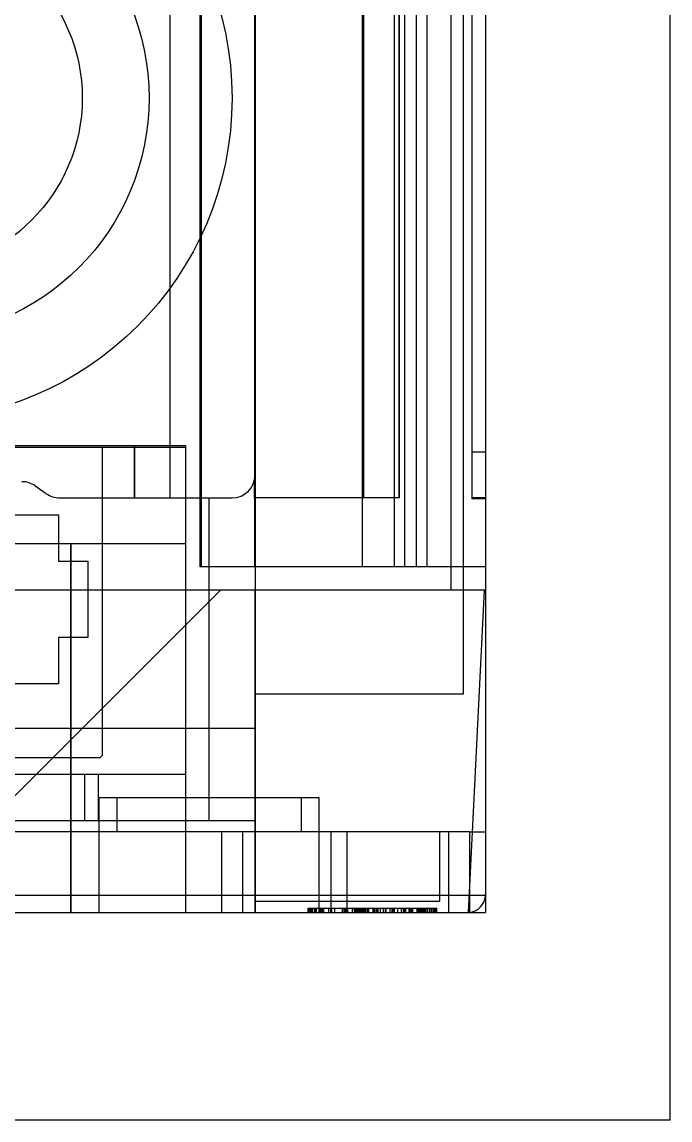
# Model space of a CAD drawing. Extents: x 0 to 226, y 0 to 271.
# Drawn here: x 197.88 to 226, y 0 to 47.65 of the extents above; entities that cross this region are included whole.
import ezdxf

# ---------------------------------------------------------------- set-up
doc = ezdxf.new("R2010")
doc.units = 0
doc.layers.add('-15N-THT. THIẾT BỊ ĐÓNG MỞ', color=40, linetype='CONTINUOUS')

# ---------------------------------------------------------------- blocks, each defined once
blk = doc.blocks.new('06 - N - SC VSD CHIẾU TRÊN ATV630D30~D45N4')
at = {"layer": '-15N-THT. THIẾT BỊ ĐÓNG MỞ'}
for p, q in [((112.995, -271), (112.995, -122.15)), ((104.99, -129), (104.99, -262)), ((94.99, -131.5), (94.99, -262)), ((92.6, -247), (92.6, -131.85)), ((92.661, -247), (92.661, -131.85)), ((94.982, -247), (94.982, -131.85)), ((101.481, -247), (101.481, -131.85)), ((101.99, -247), (101.99, -131.85)), ((102.453, -247), (102.453, -131.85)), ((103.49, -131.85), (103.49, -248)), ((104.03, -252.51), (104.03, -131.85)), ((104.39, -185.956), (104.39, -244.044)), ((99.645, -247), (99.645, -201.15)), ((101.042, -247), (101.042, -201.15)), ((99.69, -211), (99.69, -244)), ((101.227, -211), (101.227, -244)), ((101.24, -211), (101.24, -244)), ((91.29, -222.7), (91.29, -244)), ((87.49, -226.65), (87.49, -226.65)), ((90.39, -226.65), (90.39, -226.65)), ((93.99, -226.65), (93.99, -226.65)), ((91.99, -241.75), (70.99, -241.75)), ((70.99, -241.8), (91.99, -241.8)), ((88.376, -255.17), (88.376, -241.8)), ((88.376, -241.8), (88.376, -241.8)), ((89.74, -241.75), (89.74, -244)), ((89.753, -241.75), (89.753, -244)), ((91.99, -241.75), (91.99, -241.75)), ((91.99, -256), (91.99, -241.75)), ((91.99, -241.8), (91.99, -241.8)), ((104.39, -242), (104.99, -242)), ((94.99, -243), (94.99, -243)), ((85.448, -243.481), (85.448, -243.481)), ((85.448, -243.481), (85.932, -243.819)), ((94.944, -243.3), (94.944, -243.3)), ((94.944, -243.3), (94.99, -243.3)), ((94.97, -244), (94.97, -243.2)), ((94.97, -243.2), (94.97, -243.2)), ((94.99, -243.3), (94.99, -243.3)), ((85.932, -243.819), (85.932, -243.819)), ((86.505, -244), (86.505, -244)), ((86.505, -244), (93.99, -244)), ((91.99, -244), (91.99, -244)), ((92.99, -244), (92.99, -258)), ((93.99, -244), (93.99, -244)), ((101.24, -244), (94.97, -244)), ((94.97, -244), (94.97, -244)), ((104.39, -244), (104.39, -244)), ((104.99, -244), (104.39, -244)), ((104.39, -244.044), (104.39, -244.044)), ((104.99, -244.044), (104.39, -244.044)), ((104.99, -244), (104.99, -244)), ((104.99, -244.044), (104.99, -244.044)), ((74.036, -244.734), (86.457, -244.734)), ((86.457, -244.734), (86.457, -244.734)), ((86.457, -244.734), (86.457, -246.753)), ((87.014, -246), (-7.024, -246)), ((86.98, -246), (86.98, -262)), ((91.98, -246), (87.014, -246)), ((87.014, -262), (87.014, -246)), ((91.98, -246), (91.98, -246)), ((91.98, -262), (91.98, -246)), ((86.457, -246.753), (86.457, -246.753)), ((86.457, -246.753), (87.727, -246.753)), ((87.727, -246.753), (87.727, -246.753)), ((87.727, -246.753), (87.727, -250.055)), ((104.99, -247), (92.6, -247)), ((101.99, -247), (101.99, -247)), ((102.453, -247), (102.453, -247)), ((103.49, -247), (103.49, -247)), ((104.03, -247), (104.03, -247)), ((104.99, -247), (104.99, -247)), ((104.99, -248), (-105, -248)), ((84.49, -257), (93.49, -248)), ((87.727, -248.15), (87.727, -248.15)), ((93.49, -248), (93.49, -248)), ((94.99, -262), (94.99, -248)), ((104.254, -262), (104.938, -248)), ((104.938, -248), (104.938, -248)), ((104.99, -248), (104.99, -248)), ((87.727, -250.055), (86.457, -250.055)), ((86.457, -250.055), (86.457, -250.055)), ((86.457, -250.055), (86.457, -252.074)), ((87.727, -249.928), (87.727, -249.928)), ((87.727, -250.055), (87.727, -250.055)), ((86.457, -252.074), (84.069, -252.074)), ((86.457, -252.074), (86.457, -252.074)), ((94.99, -252.51), (104.03, -252.51)), ((34.72, -254), (94.99, -254)), ((94.99, -254), (94.99, -254)), ((72.22, -255.27), (88.273, -255.27)), ((88.273, -255.27), (88.376, -255.17)), ((88.273, -255.27), (88.273, -255.27)), ((88.376, -255.17), (88.376, -255.17)), ((91.99, -256), (70.99, -256)), ((87.59, -256), (87.59, -258)), ((88.19, -256), (88.19, -256)), ((88.19, -258), (88.19, -256)), ((91.99, -256), (91.99, -256)), ((88.217, -257), (97.763, -257)), ((88.217, -257), (88.217, -262)), ((88.99, -257), (88.99, -258.5)), ((96.99, -257), (96.99, -258.5)), ((97.763, -257), (97.763, -262)), ((68.99, -258), (94.99, -258)), ((88.19, -258), (88.19, -258)), ((94.99, -258), (94.99, -258)), ((103.402, -258.5), (-103.412, -258.5)), ((93.553, -262), (93.553, -258.5)), ((94.451, -258.5), (94.451, -258.5)), ((94.451, -258.5), (94.451, -262)), ((98.277, -258.5), (98.277, -262)), ((98.99, -262), (98.99, -258.5)), ((102.99, -258.5), (102.99, -261.5)), ((103.402, -262), (103.402, -258.5)), ((104.301, -258.5), (103.402, -258.5)), ((104.301, -258.5), (104.99, -258.5)), ((104.301, -262), (104.301, -258.5)), ((104.99, -258.5), (104.99, -258.5)), ((34.52, -261.242), (104.989, -261.242)), ((94.99, -261.5), (102.99, -261.5)), ((104.862, -261.634), (104.887, -261.592)), ((104.887, -261.592), (104.91, -261.547)), ((104.91, -261.547), (104.931, -261.501)), ((104.931, -261.501), (104.949, -261.452)), ((104.949, -261.452), (104.964, -261.402)), ((104.964, -261.402), (104.976, -261.35)), ((104.976, -261.35), (104.984, -261.296)), ((104.984, -261.296), (104.989, -261.242)), ((104.989, -261.23), (104.99, -261.224)), ((104.989, -261.236), (104.989, -261.23)), ((104.989, -261.242), (104.989, -261.236)), ((104.99, -261.206), (104.99, -261.2)), ((104.99, -261.2), (104.99, -261.2)), ((104.99, -261.212), (104.99, -261.206)), ((104.99, -261.218), (104.99, -261.212)), ((104.99, -261.224), (104.99, -261.218)), ((-104.264, -262), (104.99, -262)), ((91.98, -262), (91.98, -262)), ((94.451, -262), (94.451, -262)), ((97.29, -261.8), (97.379, -261.8)), ((97.29, -262), (97.29, -261.8)), ((97.334, -262), (97.334, -261.8)), ((97.379, -261.8), (102.732, -261.8)), ((97.379, -261.8), (97.379, -262)), ((97.419, -262), (97.419, -261.8)), ((97.445, -262), (97.445, -261.8)), ((97.446, -262), (97.446, -261.8)), ((97.462, -262), (97.462, -261.8)), ((97.474, -262), (97.474, -261.8)), ((97.486, -262), (97.486, -261.8)), ((97.564, -262), (97.564, -261.8)), ((97.6, -261.8), (97.6, -262)), ((97.604, -261.8), (97.604, -262)), ((97.651, -262), (97.651, -261.8)), ((97.799, -262), (97.799, -261.8)), ((97.825, -262), (97.825, -261.8)), ((97.891, -262), (97.891, -261.8)), ((97.895, -261.8), (97.895, -262)), ((97.902, -262), (97.902, -261.8)), ((97.958, -261.8), (97.958, -262)), ((98.189, -262), (98.189, -261.8)), ((98.19, -262), (98.19, -261.8)), ((98.191, -262), (98.191, -261.8)), ((98.271, -262), (98.271, -261.8)), ((98.312, -262), (98.312, -261.8)), ((98.319, -262), (98.319, -261.8)), ((98.445, -262), (98.445, -261.8)), ((98.78, -262), (98.78, -261.8)), ((98.788, -262), (98.788, -261.8)), ((98.854, -262), (98.854, -261.8)), ((98.876, -261.8), (98.876, -261.8)), ((98.876, -262), (98.876, -261.8)), ((98.876, -262), (98.876, -262)), ((98.909, -262), (98.909, -261.8)), ((98.918, -262), (98.918, -261.8)), ((98.932, -262), (98.932, -261.8)), ((98.94, -261.8), (98.94, -262)), ((98.94, -262), (98.94, -261.8)), ((98.94, -262), (98.94, -261.8)), ((98.944, -262), (98.944, -261.8)), ((98.947, -262), (98.947, -261.8)), ((98.947, -262), (98.947, -261.8)), ((98.948, -262), (98.948, -261.8)), ((98.979, -262), (98.979, -261.8)), ((99.019, -262), (99.019, -261.8)), ((99.216, -262), (99.216, -261.8)), ((99.223, -262), (99.223, -261.8)), ((99.238, -262), (99.238, -261.8)), ((99.315, -262), (99.315, -261.8)), ((99.356, -262), (99.356, -261.8)), ((99.359, -262), (99.359, -261.8)), ((99.367, -262), (99.367, -261.8)), ((99.37, -262), (99.37, -261.8)), ((99.382, -262), (99.382, -261.8)), ((99.389, -262), (99.389, -261.8)), ((99.415, -262), (99.415, -261.8)), ((99.434, -262), (99.434, -261.8)), ((99.466, -262), (99.466, -261.8)), ((99.481, -262), (99.481, -261.8)), ((99.502, -262), (99.502, -261.8)), ((99.523, -262), (99.523, -261.8)), ((99.536, -262), (99.536, -261.8)), ((99.562, -262), (99.562, -261.8)), ((99.59, -261.8), (99.59, -262)), ((99.603, -261.8), (99.603, -261.8)), ((99.603, -262), (99.603, -261.8)), ((99.603, -262), (99.603, -262)), ((99.655, -262), (99.655, -261.8)), ((99.669, -262), (99.669, -261.8)), ((99.673, -262), (99.673, -261.8)), ((99.714, -262), (99.714, -261.8)), ((99.725, -262), (99.725, -261.8)), ((99.739, -262), (99.739, -261.8)), ((99.772, -262), (99.772, -261.8)), ((99.791, -262), (99.791, -261.8)), ((99.872, -262), (99.872, -261.8)), ((99.91, -261.8), (99.91, -262)), ((100.116, -262), (100.116, -261.8)), ((100.153, -261.8), (100.153, -262)), ((100.193, -262), (100.193, -261.8)), ((100.252, -262), (100.252, -261.8)), ((100.259, -261.8), (100.259, -262)), ((100.26, -262), (100.26, -261.8)), ((100.333, -262), (100.333, -261.8)), ((100.411, -261.8), (100.411, -262)), ((100.551, -261.8), (100.551, -262)), ((100.65, -262), (100.65, -261.8)), ((100.661, -262), (100.661, -261.8)), ((100.676, -262), (100.676, -261.8)), ((100.676, -261.8), (100.676, -261.8)), ((100.676, -262), (100.676, -262)), ((100.857, -262), (100.857, -261.8)), ((100.935, -262), (100.935, -261.8)), ((101.001, -262), (101.001, -261.8)), ((101.03, -262), (101.03, -261.8)), ((101.041, -262), (101.041, -261.8)), ((101.163, -261.8), (101.163, -262)), ((101.328, -261.8), (101.328, -262)), ((101.429, -262), (101.429, -261.8)), ((101.455, -262), (101.455, -261.8)), ((101.484, -261.8), (101.484, -262)), ((101.499, -261.8), (101.499, -261.8)), ((101.499, -262), (101.499, -261.8)), ((101.499, -262), (101.499, -262)), ((101.536, -262), (101.536, -261.8)), ((101.672, -262), (101.672, -261.8)), ((101.702, -262), (101.702, -261.8)), ((101.746, -262), (101.746, -261.8)), ((101.754, -261.8), (101.754, -262)), ((101.801, -262), (101.801, -261.8)), ((101.82, -262), (101.82, -261.8)), ((101.831, -262), (101.831, -261.8)), ((102.026, -262), (102.026, -261.8)), ((102.041, -262), (102.041, -261.8)), ((102.064, -261.8), (102.064, -262)), ((102.074, -262), (102.074, -261.8)), ((102.078, -262), (102.078, -261.8)), ((102.093, -261.8), (102.093, -262)), ((102.104, -262), (102.104, -261.8)), ((102.111, -262), (102.111, -261.8)), ((102.141, -262), (102.141, -261.8)), ((102.159, -261.8), (102.159, -262)), ((102.178, -261.8), (102.178, -262)), ((102.192, -262), (102.192, -261.8)), ((102.222, -262), (102.222, -261.8)), ((102.222, -262), (102.222, -261.8)), ((102.27, -262), (102.27, -261.8)), ((102.285, -262), (102.285, -261.8)), ((102.314, -262), (102.314, -261.8)), ((102.315, -261.8), (102.315, -262)), ((102.373, -262), (102.373, -261.8)), ((102.381, -261.8), (102.381, -262)), ((102.388, -261.8), (102.388, -262)), ((102.469, -261.8), (102.469, -262)), ((102.473, -262), (102.473, -261.8)), ((102.572, -262), (102.572, -261.8)), ((102.646, -262), (102.646, -261.8)), ((102.713, -262), (102.713, -261.8)), ((102.724, -262), (102.724, -261.8)), ((102.726, -261.8), (102.726, -262)), ((102.727, -262), (102.727, -261.8)), ((102.728, -262), (102.728, -261.8)), ((102.73, -261.8), (102.73, -262)), ((102.73, -262), (102.73, -261.8)), ((102.732, -261.8), (102.882, -261.8)), ((102.732, -261.8), (102.732, -262)), ((102.738, -262), (102.738, -261.8)), ((102.74, -261.8), (102.74, -262)), ((102.74, -262), (102.74, -261.8)), ((102.753, -262), (102.753, -261.8)), ((102.756, -261.8), (102.756, -262)), ((102.785, -262), (102.785, -261.8)), ((102.82, -262), (102.82, -261.8)), ((102.835, -261.8), (102.835, -262)), ((102.882, -262), (102.882, -261.8)), ((102.882, -262), (102.882, -261.8)), ((102.882, -262), (102.882, -261.8)), ((104.19, -262), (104.229, -261.999)), ((104.19, -262), (104.19, -262)), ((104.229, -261.999), (104.267, -261.996)), ((104.254, -262), (104.254, -262)), ((104.267, -261.996), (104.306, -261.991)), ((104.306, -261.991), (104.345, -261.984)), ((104.345, -261.984), (104.383, -261.976)), ((104.383, -261.976), (104.421, -261.965)), ((104.421, -261.965), (104.459, -261.953)), ((104.459, -261.953), (104.497, -261.938)), ((104.497, -261.938), (104.534, -261.922)), ((104.534, -261.922), (104.571, -261.904)), ((104.571, -261.904), (104.607, -261.883)), ((104.607, -261.883), (104.643, -261.86)), ((104.643, -261.86), (104.677, -261.835)), ((104.677, -261.835), (104.711, -261.807)), ((104.711, -261.807), (104.744, -261.778)), ((104.744, -261.778), (104.776, -261.745)), ((104.776, -261.745), (104.806, -261.71)), ((104.806, -261.71), (104.835, -261.673)), ((104.835, -261.673), (104.862, -261.634)), ((104.99, -262), (104.99, -262)), ((112.995, -271), (-113.005, -271))]:
    blk.add_line(p, q, dxfattribs=at)
for radius in [14, 10.4, 7.5]:
    blk.add_circle((79.99, -226.65), radius, dxfattribs=at)
for centre, start, end in [((93.99, -243), 270, 0), ((84.875, -244.3), 55.0081, 89.9999), ((86.505, -243), 235.008, 270)]:
    blk.add_arc(centre, 1, start, end, dxfattribs=at)

msp = doc.modelspace()

# ---------------------------------------------------------------- block references
msp.add_blockref('06 - N - SC VSD CHIẾU TRÊN ATV630D30~D45N4', (113.005, 271))

doc.saveas('drawing.dxf')
